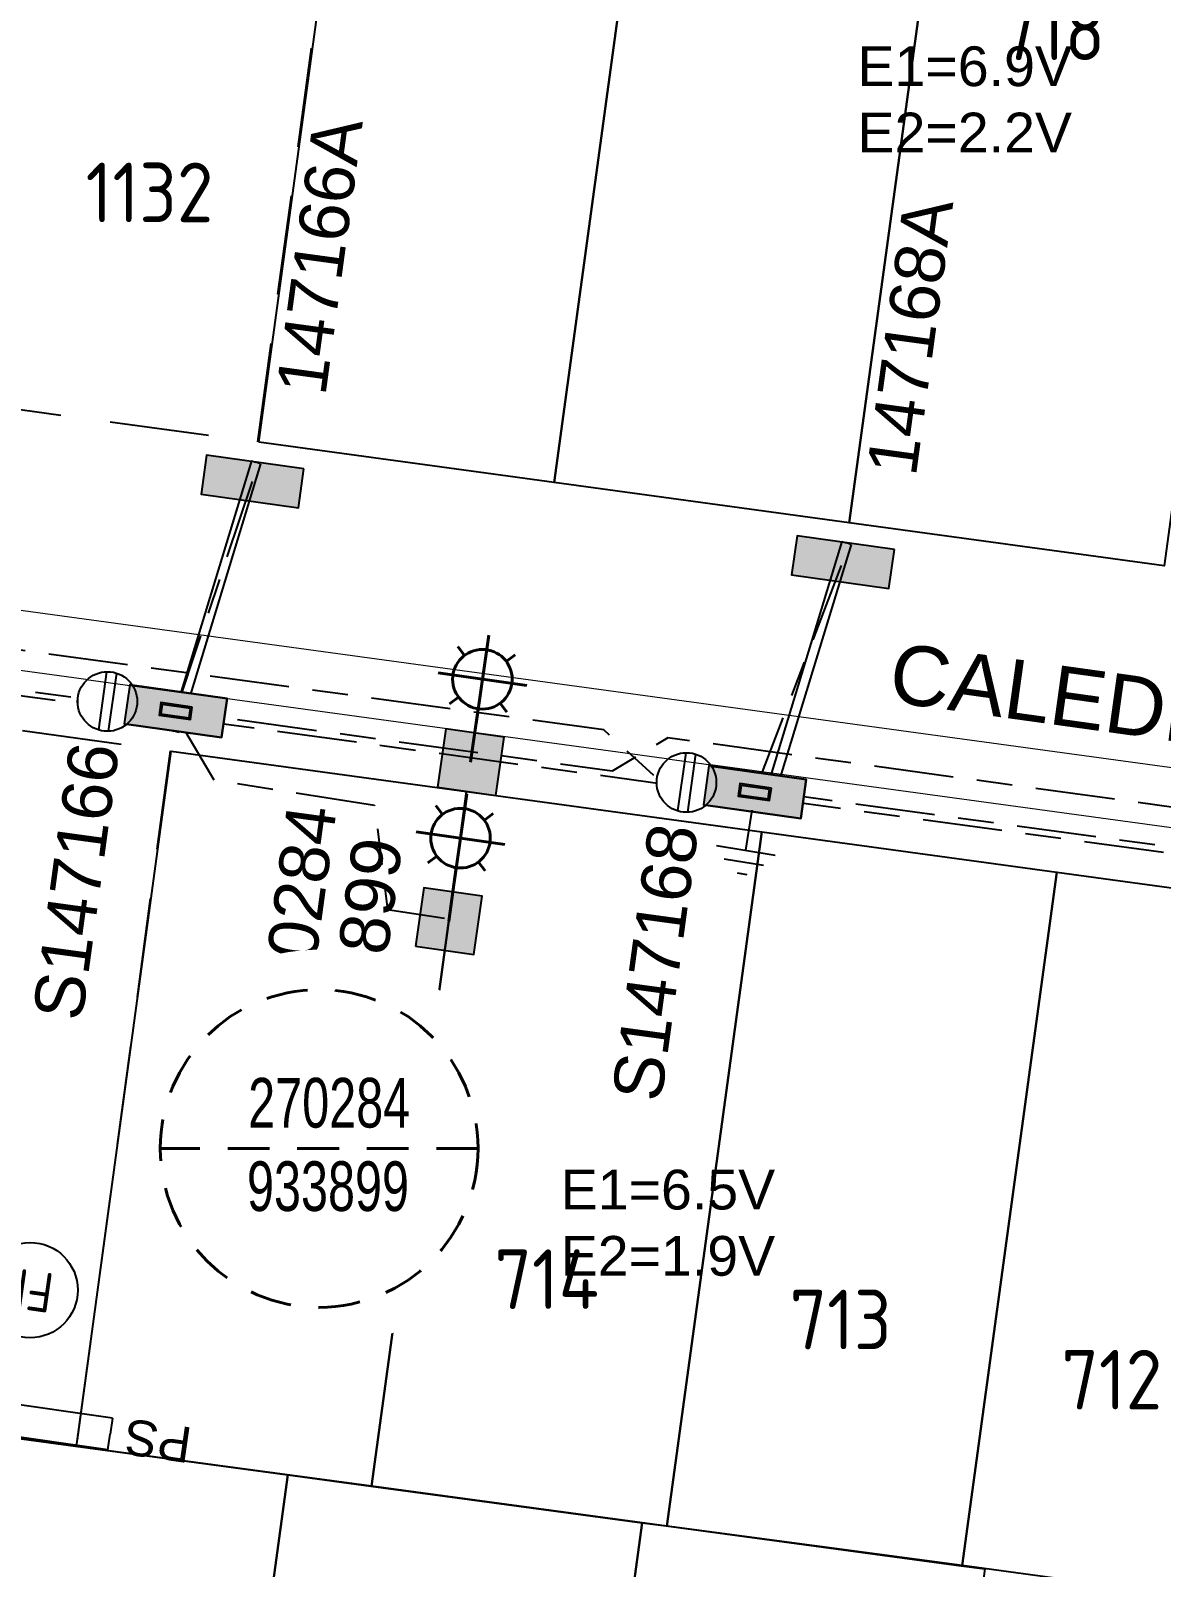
# Model space of a CAD drawing. Header units: metres. Extents: x 281818 to 283900, y 6133059 to 6135046.
# Drawn here: x 281987.4 to 282044.3, y 6134389.3 to 6134466.7 of the extents above; entities that cross this region are included whole.
import ezdxf
from ezdxf.enums import TextEntityAlignment as Align

# ---------------------------------------------------------------- set-up
doc = ezdxf.new("R2010")
doc.units = ezdxf.units.M
for name, pattern in [('Cable Exist UG', [8.2, 4, -1.2, 1.8, -1.2]), ('CENTERX2', [4, 2.5, -0.5, 0.5, -0.5]), ('Dash', [5, 3, -2]), ('DASHED', [0.75, 0.5, -0.25])]:
    doc.linetypes.add(name, pattern=pattern)
doc.layers.get('0').update_dxf_attribs({"color": 6})
for name, color, linetype in [('_User Future Stage 11 Lots', 255, 'Continuous'), ('_User Stage 5 LV', 255, 'Continuous'), ('_User Stage 5 Pillars', 7, 'Continuous'), ('_User Stage 5 Site Plan', 255, 'Continuous'), ('_User Stage 6 LV', 7, 'Continuous'), ('_User Stage 6 Trench', 7, 'Continuous'), ('_User Stage 7 Columns', 255, 'Continuous'), ('_User Stage 7 Lanterns', 255, 'Continuous'), ('_User Stage 7 LV', 255, 'Continuous'), ('_User Stage 7 Site Plan', 7, 'Continuous'), ('_User Steg 7 Trench', 255, 'Continuous'), ('Equip_HV_NEW', 2, 'Continuous'), ('Mains_HV_NEW_U72', 2, 'Continuous'), ('Notes', 7, 'Continuous'), ('Notes_LV_MISC', 7, 'Continuous'), ('Panels_LV_SL_NEW', 2, 'Continuous')]:
    doc.layers.add(name, color=color, linetype=linetype)
doc.styles.add('ARIAL', font='arial.ttf', dxfattribs={"height": 2})
doc.styles.add('COLUMN_LABEL', font='arial.ttf')
doc.styles.add('iecARIAL', font='arial.ttf', dxfattribs={"height": 2})
doc.styles.add('iecISOCP', font='isocp.shx')
doc.styles.add('LotNum', font='isocp.shx', dxfattribs={"height": 1.8})
doc.styles.add('POLE_LABEL', font='arial.ttf')
doc.styles.get("Standard").update_dxf_attribs({"font": 'arial.ttf'})
doc.linetypes.add('Cable New UG', pattern='A,7,-0.25,["x",Standard,S=2,R=0,X=0.2,Y=-0.8],-2.1', length=9.35)
doc.linetypes.add('IECLCABD1', pattern='A,5.25,-0.1,["o",Standard,S=2,R=0,X=1.5,Y=-0.7],-4', length=9.35)

# ---------------------------------------------------------------- blocks, each defined once
blk = doc.blocks.new('COLUMN_EXT')
blk.add_hatch(color=256).paths.add_polyline_path([(-1.485, 1.485), (-1.485, -1.485), (1.485, -1.485), (1.485, 1.485)])
blk.add_lwpolyline([(-1.485, -1.485), (1.485, -1.485), (1.485, 1.485), (-1.485, 1.485)], close=True)
for tag, height, style, flags, p in [('ASSET_NUM', 2.5, 'COLUMN_LABEL', 8, (2, 2)), ('STRUCTURE_PLANT_NUMBER', 0.2, 'POLE_LABEL', 9, (1.813, 0.031)), ('STREET_CODE', 0.2, 'COLUMN_LABEL', 9, (1.813, -0.2))]:
    blk.add_attdef(tag, text='', height=height, dxfattribs=dict(style=style, flags=flags)).set_placement(p, align=Align.MIDDLE_LEFT)
at = {"flags": 9}
for tag, p in [('OWNED_BY', (1.813, -0.6)), ('STATE', (1.813, -0.8)), ('COLUMN_TYPE', (1.813, -0.4)), ('STREETNAME', (1.813, -1.6)), ('USAGE', (1.813, -1)), ('LEGEND', (1.813, -1.2)), ('LOCATION', (1.813, -1.4)), ('SUBURB', (1.813, -1.8)), ('NOTES', (1.813, -2))]:
    blk.add_attdef(tag, text='', height=0.2, dxfattribs=at).set_placement(p, align=Align.MIDDLE_LEFT)
at = {"flags": 1}
blk.add_attdef('Z', (1.813, -2.351), '', height=0.2, dxfattribs=at)
blk = doc.blocks.new('SL_LANTERN_EXT')
at = {"lineweight": 40}
for p, q in [((0, 1.968), (0, 6.468)), ((-1.459, 5.676), (-1.061, 5.278)), ((1.458, 5.676), (1.06, 5.278)), ((-2.25, 4.218), (2.25, 4.218)), ((-1.459, 2.759), (-1.061, 3.157)), ((1.458, 2.759), (1.06, 3.157)), ((0, 0), (0, 2.721))]:
    blk.add_line(p, q, dxfattribs=at)
blk.add_circle((0, 4.218), 1.5, dxfattribs=at)
at = {"style": 'iecARIAL', "flags": 8}
blk.add_attdef('ASSET_NUM', (1.5, 1.5), '', height=2.5, dxfattribs=at)
for tag, p, height, flags in [('CONSTRUCTED_VOLTAGE', (0.981, -0.653), 0.2, 9), ('CONTROL_TYPE', (0.981, -0.853), 0.2, 9), ('LNUMBER', (2.181, -3.253), 2.5, 8), ('OPERATING_VOLTAGE', (0.981, -1.653), 0.2, 9), ('LANTERN_PURPOSE', (0.981, -1.053), 0.2, 9), ('LANTERN_TYPE', (0.981, -1.253), 0.2, 9), ('NO_PHASES', (0.981, -1.453), 0.2, 9), ('ORIENTATION', (0.981, -1.853), 0.2, 9), ('OWNED_BY', (0.981, -2.053), 0.2, 9), ('STATE', (0.981, -2.253), 0.2, 9), ('USAGE', (0.981, -2.453), 0.2, 9), ('CEXIST', (0.981, -2.653), 0.2, 9), ('CNEW', (0.981, -2.853), 0.2, 9), ('CNUMBER', (0.981, -3.053), 0.2, 9), ('CREMOVE', (0.981, -3.253), 0.2, 9), ('CREPLACE', (0.981, -3.453), 0.2, 9), ('LKINGHEIGHT', (0.981, -3.653), 0.2, 9), ('LBRACKET', (0.981, -3.853), 0.2, 9), ('LBRACKETVOCAB', (0.981, -4.053), 0.2, 9), ('LCATEGORY', (0.981, -4.253), 0.2, 9), ('LCHARGE1', (0.981, -4.453), 0.2, 9), ('LCHARGE1PERCENT', (0.981, -4.653), 0.2, 9), ('LCHARGE2', (0.981, -4.853), 0.2, 9), ('LCHARGE2PERCENT', (0.981, -5.053), 0.2, 9), ('LCHARGE3', (0.981, -5.253), 0.2, 9), ('LCHARGE3PERCENT', (0.981, -5.453), 0.2, 9), ('LEXIST', (0.981, -5.653), 0.2, 9), ('LLAMP', (0.981, -5.853), 0.2, 9), ('LLAMPVOCAB', (0.981, -6.053), 0.2, 9), ('LMAST', (0.981, -6.253), 0.2, 9), ('LMASTVOCAB', (0.981, -6.453), 0.2, 9), ('LNEW', (0.981, -6.653), 0.2, 9), ('LANTNUMBER', (0.981, -6.853), 0.2, 9), ('LOUTREACH', (0.981, -7.253), 0.2, 9), ('LOUTREACHVOCAB', (0.981, -7.453), 0.2, 9), ('LRATECODE', (0.981, -7.653), 0.2, 9), ('LREMOVE', (0.981, -7.853), 0.2, 9), ('LREPLACE', (0.981, -8.053), 0.2, 9), ('LTYPE', (0.981, -8.253), 0.2, 9), ('LTYPEVOCAB', (0.981, -8.453), 0.2, 9), ('LEGEND', (0.981, -8.653), 0.2, 9), ('STREETNAME', (0.981, -9.253), 0.2, 9), ('SUBURB', (0.981, -9.453), 0.2, 1), ('LOCATION', (0.981, -8.853), 0.2, 9), ('NOTES', (0.981, -9.053), 0.2, 9)]:
    blk.add_attdef(tag, p, '', height=height, dxfattribs=dict(flags=flags))
blk = doc.blocks.new('*U127')
blk.add_hatch(color=256).paths.add_polyline_path([(-2.475, 3), (-2.475, 1.02), (2.475, 1.02), (2.475, 3)])
blk.add_lwpolyline([(-2.475, 1.02), (2.475, 1.02), (2.475, 3), (-2.475, 3)], close=True)
at = {"style": 'iecARIAL', "flags": 8}
blk.add_attdef('ASSET_NUM', (1.5, 3.5), '', height=2.5, dxfattribs=at)
for tag, p, flags in [('OWNED_BY', (0, -0.2), 9), ('STATE', (0, -0.4), 9), ('SUPPORT_TYPE', (0, -0.6), 9), ('USAGE', (0, -0.8), 9), ('LEGEND', (0, -1), 9), ('LOCATION', (0, -1.2), 9), ('NOTES', (0, -1.4), 9), ('PARENT', (0, -1.6), 9), ('STREETNAME', (0, -1.8), 9), ('SUBURB', (0, -2), 1)]:
    blk.add_attdef(tag, p, '', height=0.2, dxfattribs=dict(flags=flags))
blk = doc.blocks.new('*U172')
for tag, height, flags, p in [('ASSET_NUM', 2.5, 8, (2, 4)), ('STREET_CODE', 0.2, 9, (1.5, 2)), ('OWNED_BY', 0.2, 9, (1.5, 1.8)), ('OPERATED_BY', 0.2, 9, (1.5, 1.6))]:
    blk.add_attdef(tag, text='', height=height, dxfattribs=dict(flags=flags)).set_placement(p, align=Align.MIDDLE_LEFT)
blk.add_wipeout([(-2.475, 0.99), (2.475, 0.99), (2.475, -0.99), (-2.475, -0.99)])
at = {"lineweight": -3}
blk.add_lwpolyline([(-2.475, 0.99), (2.475, 0.99), (2.475, -0.99), (-2.475, -0.99)], close=True, dxfattribs=at)
for tag, flags, p in [('STATE', 9, (1.5, 1.2)), ('SUPPORT_TYPE', 9, (1.5, 1)), ('USAGE', 9, (1.5, 0.8)), ('MAINTAINED_BY', 9, (1.5, 1.4)), ('SUBURB', 9, (1.5, 0.2)), ('STREETNAME', 9, (1.5, 0)), ('LEGEND', 9, (1.5, 0.6)), ('PARENT', 9, (1.5, 0.4)), ('Z', 1, (1.5, -0.6)), ('LOCATION', 9, (1.5, -0.2)), ('NOTES', 9, (1.5, -0.4))]:
    blk.add_attdef(tag, text='', height=0.2, dxfattribs=dict(flags=flags)).set_placement(p, align=Align.MIDDLE_LEFT)
blk = doc.blocks.new('*U171')
for tag, p, flags in [('CONSTRUCTED_VOLTAGE', (0.889, -2.374), 9), ('NO_PHASES', (0.881, -2.099), 9), ('OPERATED_BY', (0.865, -3.08), 9), ('ACTUAL_STATUS', (0.903, -2.609), 9), ('MAINTAINED_BY', (0.889, -2.845), 9), ('ORIENTATION', (0.871, -3.617), 9), ('OWNED_BY', (0.879, -3.371), 9), ('USAGE', (0.883, -3.864), 9), ('NOTES', (0.883, -4.064), 1), ('STATE', (0.863, -4.313), 9), ('SWITCH_TYPE', (0.863, -4.557), 9), ('LEGEND', (0.874, -4.819), 9), ('Z', (0.874, -5.059), 9)]:
    blk.add_attdef(tag, p, '', height=0.2, dxfattribs=dict(flags=flags))
blk.add_wipeout([(-1.056, 1.057), (-1.18, 0.916), (-1.286, 0.761), (-1.371, 0.594), (-1.435, 0.417), (-1.476, 0.234), (-1.493, 0.047), (-1.487, -0.14), (-1.458, -0.326), (-1.406, -0.506), (-1.331, -0.678), (-1.236, -0.839), (-1.121, -0.988), (-0.988, -1.12), (-0.84, -1.235), (-0.679, -1.331), (-0.506, -1.406), (-0.326, -1.458), (-0.141, -1.487), (0.047, -1.493), (0.233, -1.476), (0.416, -1.435), (0.593, -1.371), (0.76, -1.286), (0.915, -1.181), (1.056, -1.057), (1.18, -0.916), (1.286, -0.761), (1.371, -0.594), (1.435, -0.417), (1.476, -0.234), (1.493, -0.047), (1.487, 0.14), (1.458, 0.326), (1.406, 0.506), (1.331, 0.678), (1.236, 0.839), (1.121, 0.988), (0.988, 1.12), (0.84, 1.235), (0.679, 1.331), (0.506, 1.406), (0.326, 1.458), (0.141, 1.487), (-0.047, 1.493), (-0.233, 1.476), (-0.416, 1.435), (-0.593, 1.371), (-0.76, 1.286), (-0.915, 1.181)])
for p, q in [((-0.25, -1.479), (-0.25, 1.479)), ((0.25, -1.479), (0.25, 1.479))]:
    blk.add_line(p, q)
blk.add_circle((0, 0), 1.5)
at = {"flags": 9}
blk.add_attdef('TYPE', text='', height=0.2, dxfattribs=at).set_placement((0.881, -1.447), align=Align.MIDDLE_LEFT)
blk.add_attdef('OPERATING_VOLTAGE', (0.891, -1.822), '', height=0.2, dxfattribs=at)
blk = doc.blocks.new('PANEL_NEW')
at = {"layer": 'Panels_LV_SL_NEW'}
h = blk.add_hatch(color=256, dxfattribs=at)
h.paths.add_polyline_path([(-0.8, -0.32), (0.8, -0.32), (0.8, 0.32), (-0.8, 0.32)])
h.paths.add_polyline_path([(-0.72, 0.24), (0.72, 0.24), (0.72, -0.24), (-0.72, -0.24)], flags=16)
for points in [[(-0.8, -0.32), (0.8, -0.32), (0.8, 0.32), (-0.8, 0.32)], [(-0.72, -0.24), (0.72, -0.24), (0.72, 0.24), (-0.72, 0.24)]]:
    blk.add_lwpolyline(points, close=True)
for tag, flags, p in [('CONNECTOR_TYPE', 9, (1.5, 0)), ('OPERATING_VOLTAGE', 9, (1.5, -0.6)), ('ORIENTATION', 9, (1.5, -0.8)), ('CONSTRUCTED_VOLTAGE', 9, (1.5, -0.2)), ('NO_PHASES', 9, (1.5, -0.4)), ('OWNED_BY', 9, (1.5, -1)), ('OPERATED_BY', 9, (1.5, -1.2)), ('STATE', 9, (1.5, -1.6)), ('MAINTAINED_BY', 9, (1.5, -1.4)), ('Z', 1, (1.5, -2.2)), ('USAGE', 9, (1.5, -1.8)), ('NOTES', 9, (1.5, -2))]:
    blk.add_attdef(tag, text='', height=0.2, dxfattribs=dict(flags=flags)).set_placement(p, align=Align.MIDDLE_LEFT)
blk = doc.blocks.new('*U162')
blk.add_blockref('*U172', (0, 2.01))
for tag, flags, p in [('STREET_CODE', 9, (1.5, 0)), ('OWNED_BY', 9, (1.5, -0.2)), ('OPERATED_BY', 9, (1.5, -0.4)), ('STATE', 9, (1.5, -0.8)), ('MAINTAINED_BY', 9, (1.5, -0.6)), ('SUPPORT_TYPE', 9, (1.5, -1)), ('USAGE', 9, (1.5, -1.2)), ('LEGEND', 9, (1.5, -1.4)), ('PARENT', 9, (1.5, -1.6)), ('SUBURB', 9, (1.5, -1.8)), ('STREETNAME', 9, (1.5, -2)), ('LOCATION', 9, (1.5, -2.2)), ('NOTES', 9, (1.5, -2.4)), ('Z', 1, (1.5, -2.6))]:
    blk.add_attdef(tag, text='', height=0.2, dxfattribs=dict(flags=flags)).set_placement(p, align=Align.MIDDLE_LEFT)
for name, p in [('*U171', (3.471, 2.01)), ('PANEL_NEW', (0, 2.01))]:
    blk.add_blockref(name, p)
at = {"flags": 8}
blk.add_attdef('ASSET_NUM', text='', height=2.5, dxfattribs=at).set_placement((2, 4.781), align=Align.MIDDLE_LEFT)
blk = doc.blocks.new('FAULT_INDIC_SE')
blk.add_circle((0, 0), 2.4)
at = {"insert": (-1.152, 1.002), "char_height": 2, "width": 2.70423, "attachment_point": 1, "style": 'iecISOCP'}
blk.add_mtext('FR', dxfattribs=at)
blk = doc.blocks.new('*U133')
for p, q in [((-1.6, 0), (-1.6, 54.053)), ((-1.6, 54.053), (-0.8, 54.053)), ((0, 54.053), (-0.8, 54.053)), ((0, 0), (0, 54.053)), ((-1.6, 0), (-0.8, 0)), ((0, 0), (-0.8, 0))]:
    blk.add_line(p, q)
at = {"style": 'ARIAL'}
blk.add_attdef('SWG_TYPE', text='', height=1.8, rotation=90, dxfattribs=at).set_placement((-0.8, 54.798), align=Align.MIDDLE_LEFT)
blk.add_attdef('SUB_TYPE', text='', height=1.8, rotation=90, dxfattribs=at).set_placement((-0.8, -0.757), align=Align.MIDDLE_RIGHT)
blk = doc.blocks.new('Earth')
for p, q in [((0, -2.044), (0, 0)), ((-1.5, -2.044), (1.5, -2.044)), ((-1, -2.644), (1, -2.644)), ((-0.25, -3.244), (0.25, -3.244))]:
    blk.add_line(p, q)
blk = doc.blocks.new('SLANTERN_NUM_EXT')
blk.add_wipeout([(-0.314, 10), (-0.942, 9.961), (-1.565, 9.882), (-2.183, 9.764), (-2.791, 9.608), (-3.389, 9.413), (-3.973, 9.182), (-4.542, 8.914), (-5.093, 8.612), (-5.624, 8.275), (-6.132, 7.905), (-6.616, 7.505), (-7.075, 7.075), (-7.505, 6.616), (-7.905, 6.132), (-8.275, 5.624), (-8.612, 5.093), (-8.914, 4.542), (-9.182, 3.973), (-9.413, 3.389), (-9.608, 2.791), (-9.764, 2.183), (-9.882, 1.565), (-9.961, 0.942), (-10, 0.314), (-10, -0.314), (-9.961, -0.942), (-9.882, -1.565), (-9.764, -2.183), (-9.608, -2.791), (-9.413, -3.389), (-9.182, -3.973), (-8.914, -4.542), (-8.612, -5.093), (-8.275, -5.624), (-7.905, -6.132), (-7.505, -6.616), (-7.075, -7.075), (-6.616, -7.505), (-6.132, -7.905), (-5.624, -8.275), (-5.093, -8.612), (-4.542, -8.914), (-3.973, -9.182), (-3.389, -9.413), (-2.791, -9.608), (-2.183, -9.764), (-1.565, -9.882), (-0.942, -9.961), (-0.314, -10), (0.314, -10), (0.942, -9.961), (1.565, -9.882), (2.183, -9.764), (2.791, -9.608), (3.389, -9.413), (3.973, -9.182), (4.542, -8.914), (5.093, -8.612), (5.624, -8.275), (6.132, -7.905), (6.616, -7.505), (7.075, -7.075), (7.505, -6.616), (7.905, -6.132), (8.275, -5.624), (8.612, -5.093), (8.914, -4.542), (9.182, -3.973), (9.413, -3.389), (9.608, -2.791), (9.764, -2.183), (9.882, -1.565), (9.961, -0.942), (10, -0.314), (10, 0.314), (9.961, 0.942), (9.882, 1.565), (9.764, 2.183), (9.608, 2.791), (9.413, 3.389), (9.182, 3.973), (8.914, 4.542), (8.612, 5.093), (8.275, 5.624), (7.905, 6.132), (7.505, 6.616), (7.075, 7.075), (6.616, 7.505), (6.132, 7.905), (5.624, 8.275), (5.093, 8.612), (4.542, 8.914), (3.973, 9.182), (3.389, 9.413), (2.791, 9.608), (2.183, 9.764), (1.565, 9.882), (0.942, 9.961), (0.314, 10)])
at = {"linetype": 'Dash', "lineweight": 40, "ltscale": 0.7}
blk.add_line((8, 0), (-8, 0), dxfattribs=at)
blk.add_circle((0, 0), 8, dxfattribs=at)
at = {"lineweight": 40, "width": 0.7}
for tag, p in [('SNUMBER', (0.505, 1.051)), ('CNUMBER', (0.444, -3.148))]:
    blk.add_attdef(tag, text='', height=2.5, dxfattribs=at).set_placement(p, align=Align.CENTER)
at = {"lineweight": 40, "flags": 1}
blk.add_attdef('Z', (0, 0), '', height=0.2, dxfattribs=at)

msp = doc.modelspace()

# ---------------------------------------------------------------- linework, layer by layer
at = {"layer": '_User Future Stage 11 Lots', "color": 7, "linetype": 'DASHED', "ltscale": 10}
for points in [[(282003.645, 6134481.147), (281988.783, 6134483.177), (281987.038, 6134470.405), (281983.979, 6134448.003), (281998.841, 6134445.974)], [(281994.436, 6134430.427), (281989.71, 6134395.419), (281974.794, 6134397.457), (281979.574, 6134432.456)]]:
    msp.add_lwpolyline(points, close=True, dxfattribs=at)
at = {"layer": '_User Stage 5 Site Plan'}
for points in [[(281977.595, 6134360.304), (281982.23, 6134396.429), (281989.662, 6134395.426), (282000.361, 6134393.981), (281995.413, 6134357.754)], [(281995.413, 6134357.754), (282000.361, 6134393.981), (282004.528, 6134393.419), (282018.2, 6134391.573), (282013.232, 6134355.203)], [(282013.232, 6134355.203), (282018.2, 6134391.573), (282019.393, 6134391.412), (282034.258, 6134389.405), (282035.443, 6134389.245), (282030.456, 6134352.738)]]:
    msp.add_lwpolyline(points, close=True, dxfattribs=at)
at = {"layer": '_User Stage 6 LV', "linetype": 'Cable Exist UG', "flags": 128}
for points in [[(282023.867, 6134428.357), (282018.94, 6134429.039), (282016.256, 6134431.481), (281982.017, 6134436.158), (281980.21, 6134422.921)], [(281994.591, 6134432.422), (281983.728, 6134433.905), (281982.462, 6134424.632)]]:
    msp.add_lwpolyline(points, dxfattribs=at)
at = {"layer": '_User Stage 6 Trench', "linetype": 'Cable Exist UG'}
msp.add_lwpolyline([(281981.707, 6134433.907), (281994.67, 6134432.157)], dxfattribs=at)
at = {"layer": '_User Stage 7 LV', "color": 7, "linetype": 'Cable Exist UG', "flags": 128}
for points in [[(281994.713, 6134432.416), (281994.713, 6134432.416), (281994.713, 6134432.416), (281998.574, 6134443.98)], [(282023.867, 6134428.357), (282023.867, 6134428.357), (282023.867, 6134428.357), (282028.3, 6134439.92)], [(281994.596, 6134432.413), (281996.635, 6134428.964), (282004.714, 6134427.698), (282005.373, 6134422.431), (282008.476, 6134421.973)]]:
    msp.add_lwpolyline(points, dxfattribs=at)
for points in [[(282197.851, 6134388.489), (282199.802, 6134392.173), (282199.352, 6134394.671, 0.129047), (282158.163, 6134410.082), (282150.239, 6134411.171), (282148.872, 6134413.323), (282118.841, 6134417.428), (282116.064, 6134415.842), (282111.159, 6134416.512), (282108.646, 6134418.874), (282059.644, 6134425.567), (282056.616, 6134423.962), (282051.711, 6134424.632), (282049.208, 6134426.993), (282019.491, 6134431.086), (282016.68, 6134429.405), (281994.714, 6134432.405)], [(282143.335, 6134412.119, 0.000119), (282143.293, 6134412.123), (282117.999, 6134415.578), (282116.326, 6134417.825), (282111.421, 6134418.495), (282109.207, 6134416.779), (282058.541, 6134423.699), (282056.876, 6134425.935), (282051.972, 6134426.605), (282049.769, 6134424.897), (282024.432, 6134428.368)]]:
    msp.add_lwpolyline(points, format="xyb", dxfattribs=at)
at = {"layer": '_User Stage 7 Site Plan'}
for points in [[(281998.894, 6134445.958), (282003.698, 6134481.132), (282018.56, 6134479.102), (282013.756, 6134443.928), (281998.894, 6134445.958)], [(282018.56, 6134479.102), (282033.422, 6134477.072), (282028.618, 6134441.899), (282013.756, 6134443.928), (282018.56, 6134479.102)], [(282009.351, 6134428.381), (282004.574, 6134393.404), (281989.709, 6134395.411), (281994.489, 6134430.411), (282009.351, 6134428.381)], [(282024.213, 6134426.352), (282019.439, 6134391.398), (282004.574, 6134393.404), (282009.351, 6134428.381), (282024.213, 6134426.352)], [(282024.213, 6134426.352), (282039.075, 6134424.322), (282034.308, 6134389.414), (282019.439, 6134391.398), (282024.213, 6134426.352)]]:
    msp.add_lwpolyline(points, dxfattribs=at)
for points in [[(282033.422, 6134477.072), (282049.275, 6134474.907), (282044.471, 6134439.733), (282028.618, 6134441.899)], [(282039.075, 6134424.322), (282053.937, 6134422.292), (282049.17, 6134387.384), (282034.308, 6134389.414)]]:
    msp.add_lwpolyline(points, close=True, dxfattribs=at)
at = {"layer": '_User Steg 7 Trench'}
for p, q in [((281998.523, 6134445.018), (281994.402, 6134431.491)), ((281998.523, 6134445.018), (281998.753, 6134444.948)), ((281998.982, 6134444.878), (281998.753, 6134444.948)), ((281998.982, 6134444.878), (281994.861, 6134431.351)), ((282028.247, 6134440.958), (282024.126, 6134427.431)), ((282028.706, 6134440.818), (282024.585, 6134427.292)), ((282028.247, 6134440.958), (282028.477, 6134440.888)), ((282028.706, 6134440.818), (282028.477, 6134440.888)), ((281994.402, 6134431.491), (281994.632, 6134431.421)), ((281994.861, 6134431.351), (281994.632, 6134431.421)), ((282024.126, 6134427.431), (282024.356, 6134427.362)), ((282024.585, 6134427.292), (282024.356, 6134427.362))]:
    msp.add_line(p, q, dxfattribs=at)
at = {"layer": '_User Steg 7 Trench', "linetype": 'Cable Exist UG'}
msp.add_lwpolyline([(282197.925, 6134389.864), (282196.802, 6134396.091, 0.119797), (282158.173, 6134409.771), (281994.719, 6134432.096)], format="xyb", dxfattribs=at)

# ---------------------------------------------------------------- block references
at = {"layer": '_User Stage 5 Pillars'}
ref = msp.add_blockref('*U127', (281998.86, 6134445.979), dxfattribs=dict(at, rotation=172.0141864516013))
ref.add_attrib('ASSET_NUM', '147166A', (282002.242, 6134448.244), dxfattribs={"layer": '0', "height": 2.5, "rotation": 82.223, "style": 'iecARIAL'})
ref = msp.add_blockref('*U127', (282028.584, 6134441.919), dxfattribs=dict(at, rotation=172.0141864516013))
ref.add_attrib('ASSET_NUM', '147168A', (282031.966, 6134444.184), dxfattribs={"layer": '0', "height": 2.5, "rotation": 82.223, "style": 'iecARIAL'})
at = {"layer": '_User Stage 7 Columns'}
ref = msp.add_blockref('COLUMN_EXT', (282009.562, 6134429.851), dxfattribs=dict(at, rotation=351.8539999999999))
ref.add_attrib('ASSET_NUM', '933899', dxfattribs={"layer": '0', "height": 2.5, "rotation": 82.223, "style": 'COLUMN_LABEL'}).set_placement((282003.325, 6134414.468), align=Align.MIDDLE_LEFT)
at = {"layer": '_User Stage 7 Lanterns'}
ref = msp.add_blockref('SL_LANTERN_EXT', (282009.554, 6134429.852), dxfattribs=dict(at, rotation=351.857))
ref.add_attrib('ASSET_NUM', '270284', (282001.24, 6134415.946), dxfattribs={"layer": '0', "height": 2.5, "rotation": 82.22329, "style": 'iecARIAL'})
at = {"layer": '_User Stage 7 LV'}
ref = msp.add_blockref('SL_LANTERN_EXT', (282008.452, 6134421.854), dxfattribs=dict(at, rotation=351.857))
ref.add_attrib('ASSET_NUM', '270284', (282000.138, 6134407.948), dxfattribs={"layer": '0', "height": 2.5, "rotation": 82.22329, "style": 'iecARIAL'})
ref = msp.add_blockref('COLUMN_EXT', (282008.46, 6134421.853), dxfattribs=dict(at, rotation=351.8539999999999))
ref.add_attrib('ASSET_NUM', '933899', dxfattribs={"layer": '0', "height": 2.5, "rotation": 82.223, "style": 'COLUMN_LABEL'}).set_placement((282002.68, 6134407.799), align=Align.MIDDLE_LEFT)
at = {"layer": 'Equip_HV_NEW', "linetype": 'CENTERX2', "rotation": 81.85392963824754}
msp.add_blockref('*U133', (281991.524, 6134396.829), dxfattribs=at).add_auto_attribs({'SUB_TYPE': 'PS', 'SWG_TYPE': '8DJH-C'})
at = {"layer": 'Equip_HV_NEW', "linetype": 'CENTERX2', "rotation": 171.8539296382475}
msp.add_blockref('FAULT_INDIC_SE', (281987.38, 6134403.281), dxfattribs=at)

# ---------------------------------------------------------------- texts
at = {"layer": '_User Stage 7 Site Plan', "style": 'LotNum'}
for s, p in [('718', (282036.229, 6134465.191)), ('1132', (281990.175, 6134457.033)), ('715', (281995.893, 6134404.36)), ('714', (282010.755, 6134402.33)), ('713', (282025.617, 6134400.3)), ('712', (282039.296, 6134397.272))]:
    msp.add_text(s, height=3, dxfattribs=at).set_placement(p)
at = {"layer": 'Notes'}
msp.add_text('CALEDENIA      CRESCENT', height=3, rotation=352.07659, dxfattribs=at).set_placement((282030.504, 6134432.917))
at = {"layer": 'Notes_LV_MISC', "linetype": 'Cable New UG', "lineweight": 0, "char_height": 2, "attachment_point": 1, "style": 'iecARIAL'}
for s, insert in [('E1=6.9V\\PE2=2.2V', (282029.033, 6134465.884)), ('E1=6.5V\\PE2=1.9V', (282014.092, 6134409.339))]:
    msp.add_mtext_dynamic_manual_height_columns(s, width=18.41569, gutter_width=10, heights=[10.268], dxfattribs=dict(at, insert=insert))

# ---------------------------------------------------------------- next in the draw order: block references
at = {"layer": '_User Stage 5 LV'}
ref = msp.add_blockref('*U162', (281994.99, 6134434.416), dxfattribs=dict(at, rotation=172.014))
ref.add_attrib('ASSET_NUM', 'S147166', dxfattribs={"layer": '0', "height": 2.5, "rotation": 82.223}).set_placement((281988.748, 6134416.938), align=Align.MIDDLE_LEFT)
ref = msp.add_blockref('*U162', (282024.142, 6134430.339), dxfattribs=dict(at, rotation=172.014))
ref.add_attrib('ASSET_NUM', 'S147168', dxfattribs={"layer": '0', "height": 2.5, "rotation": 82.223}).set_placement((282017.899, 6134412.861), align=Align.MIDDLE_LEFT)

# ---------------------------------------------------------------- next in the draw order: linework, layer by layer
at = {"layer": 'Mains_HV_NEW_U72', "color": 2, "linetype": 'Cable New UG', "lineweight": 0, "flags": 128}
for points in [[(281980.386, 6134438.401), (282158.684, 6134414.041, -0.073193), (282184.381, 6134407.512, -0.073193)], [(281979.98, 6134435.429), (282158.327, 6134411.062, -0.074648), (282183.651, 6134404.564, -0.046284), (282197.982, 6134396.871), (282199.42, 6134388.899), (282195.694, 6134383.35), (282192.867, 6134378.742), (282190.525, 6134374.732)]]:
    msp.add_lwpolyline(points, format="xyb", dxfattribs=at)

# ---------------------------------------------------------------- next in the draw order: block references
at = {"layer": '_User Stage 5 Pillars'}
ref = msp.add_blockref('*U127', (281994.99, 6134434.416), dxfattribs=dict(at, rotation=172.0141864516013))
ref.add_attrib('ASSET_NUM', 'S147166', (281989.986, 6134416.769), dxfattribs={"layer": '0', "height": 2.5, "rotation": 82.223, "style": 'iecARIAL'})
ref = msp.add_blockref('*U127', (282024.142, 6134430.339), dxfattribs=dict(at, rotation=172.0141864516013))
ref.add_attrib('ASSET_NUM', 'S147168', (282019.138, 6134412.691), dxfattribs={"layer": '0', "height": 2.5, "rotation": 82.223, "style": 'iecARIAL'})
at = {"layer": 'Notes_LV_MISC', "color": 2, "linetype": 'IECLCABD1', "rotation": 350.7610537433443}
msp.add_blockref('Earth', (282023.737, 6134427.44), dxfattribs=at)

# ---------------------------------------------------------------- next in the draw order: block references
at = {"layer": 'Notes_LV_MISC'}
msp.add_blockref('SLANTERN_NUM_EXT', (282001.933, 6134410.411), dxfattribs=at).add_auto_attribs({'SNUMBER': '270284', 'CNUMBER': '933899'})

doc.saveas('drawing.dxf')
